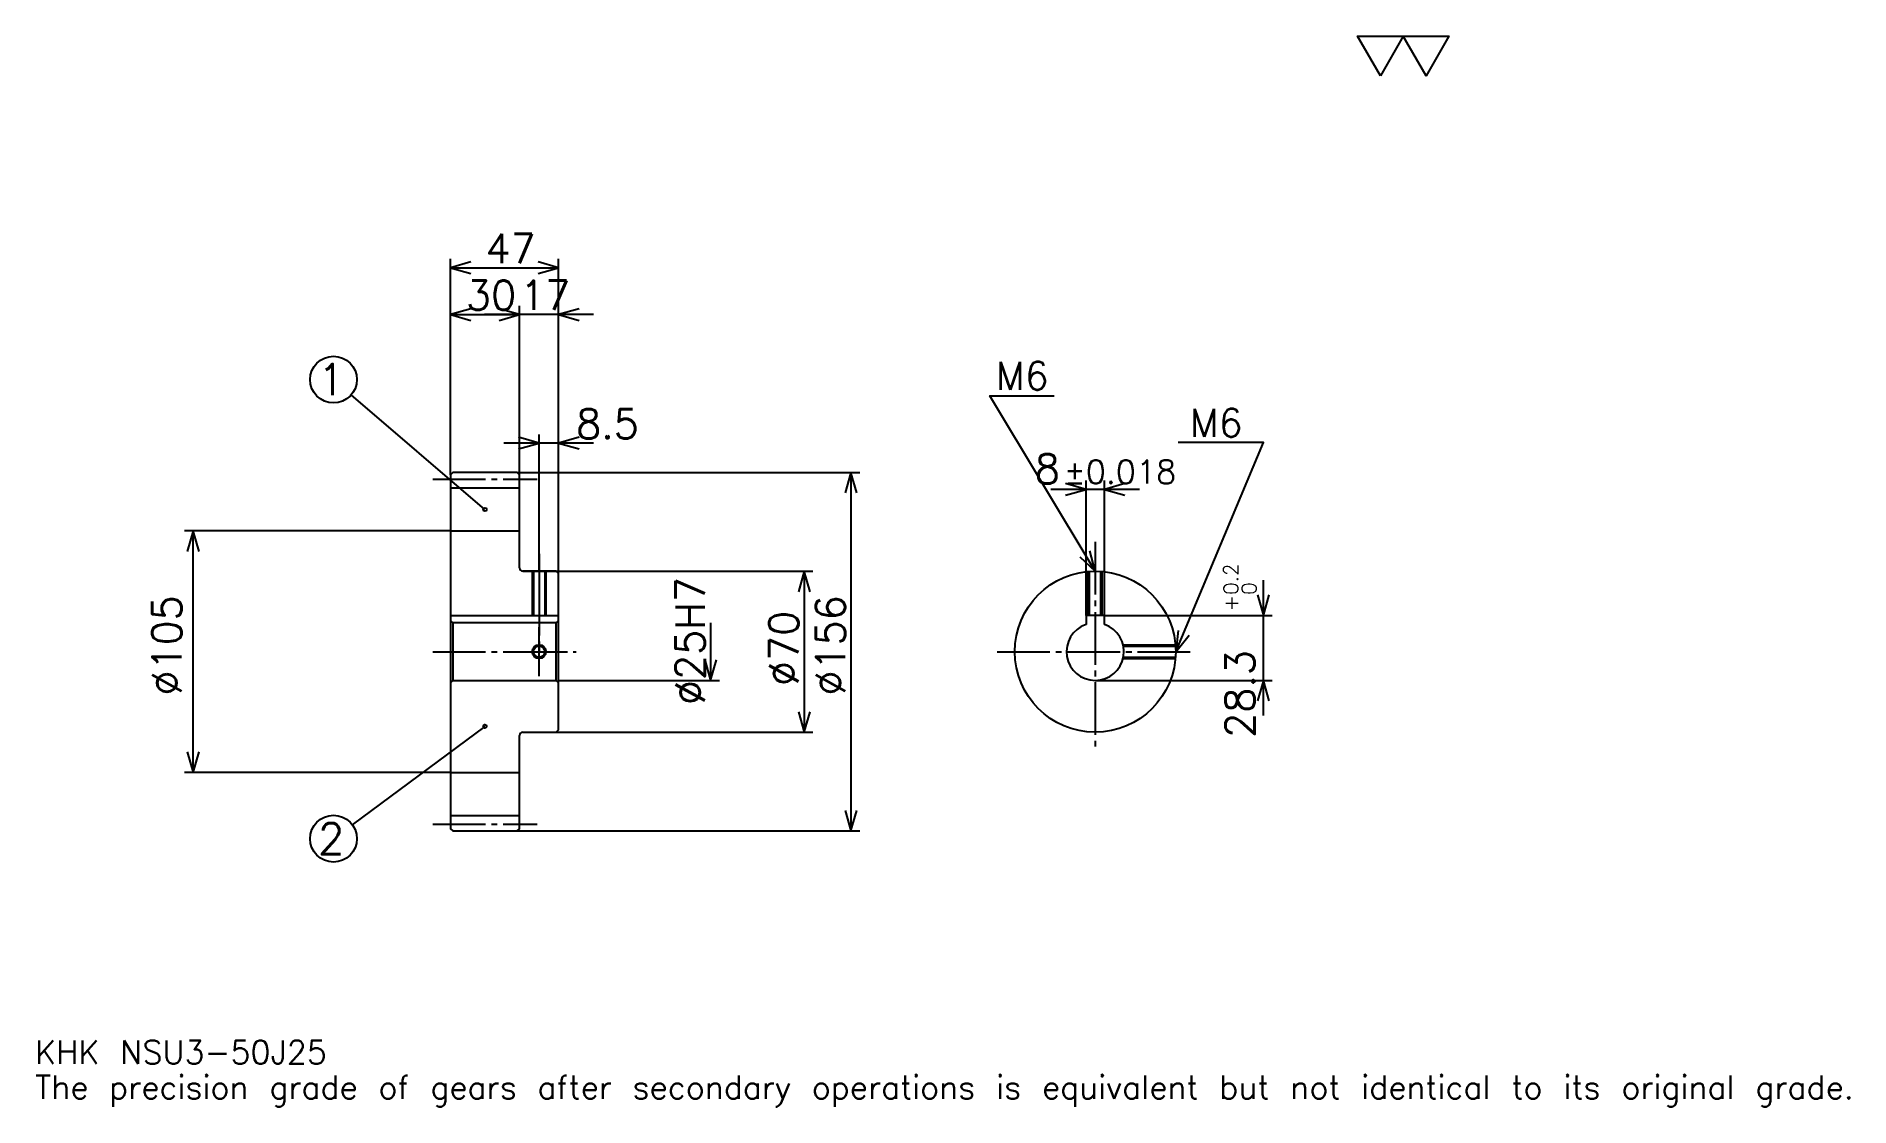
# Model space of a CAD drawing. Extents: x 26 to 815, y 9 to 475.
import ezdxf

# ---------------------------------------------------------------- set-up
doc = ezdxf.new("R2010")
doc.units = 0
doc.linetypes.add('DASHDOT', pattern=[30.521738, 22.891304, -2.543478, 2.543478, -2.543478])
doc.layers.get('0').update_dxf_attribs({"linetype": 'CONTINUOUS'})
doc.layers.add('DASHDOT', color=6, linetype='DASHDOT')
doc.styles.add('KANJI', font='TXT', dxfattribs={"bigfont": 'BIGFONT'})

msp = doc.modelspace()

# ---------------------------------------------------------------- linework, layer by layer
at = {"color": 5}
for p, q in [((206.021729, 285.293488), (206.021729, 378.130432)), ((206.021729, 374.315216), (253.021729, 374.315216)), ((253.021729, 285.293488), (253.021729, 378.130432)), ((236.021729, 285.293488), (236.021729, 357.782623)), ((206.021729, 353.967407), (236.021729, 353.967407)), ((268.282593, 353.967407), (220.760864, 353.967407)), ((221.021729, 269.168488), (162.874756, 319.039612)), ((244.521729, 285.293488), (244.521729, 301.826111)), ((268.282593, 298.010864), (229.260864, 298.010864)), ((206.021729, 284.293488), (206.021729, 285.293488)), ((235.021729, 285.293488), (253.021729, 285.293488)), ((236.021729, 284.293488), (236.021729, 285.293488)), ((244.521729, 242.293488), (244.521729, 285.293488)), ((244.521729, 242.293488), (244.521729, 285.293488)), ((253.021729, 285.293488), (384.010864, 285.293488)), ((253.021729, 241.293488), (253.021729, 285.293488)), ((380.195648, 285.293488), (380.195648, 129.293488)), ((505.673889, 277.902191), (467.152161, 277.902191)), ((482.413025, 223.093491), (482.413025, 281.717407)), ((490.413025, 223.093491), (490.413025, 281.717407)), ((206.021729, 259.793488), (90.293472, 259.793488)), ((94.108688, 154.793488), (94.108688, 259.793488)), ((237.521729, 242.293488), (253.021729, 242.293488)), ((253.021729, 242.293488), (363.663025, 242.293488)), ((359.847809, 242.293488), (359.847809, 172.293488)), ((559.565186, 179.532623), (559.565186, 238.354355)), ((490.413025, 223.093491), (563.380371, 223.093491)), ((319.152161, 219.793488), (319.152161, 194.793488)), ((253.021729, 194.793488), (322.967377, 194.793488)), ((486.413025, 194.793488), (563.380371, 194.793488)), ((221.021729, 174.793488), (163.322906, 131.985901)), ((237.521729, 172.293488), (253.021729, 172.293488)), ((253.021729, 172.293488), (363.663025, 172.293488)), ((206.021729, 154.793488), (90.293472, 154.793488)), ((235.021729, 129.293488), (253.021729, 129.293488)), ((253.021729, 129.293488), (384.010864, 129.293488))]:
    msp.add_line(p, q, dxfattribs=at)
at = {"color": 4}
for p, q in [((206.021729, 278.543488), (236.021729, 278.543488)), ((206.021729, 259.793488), (236.021729, 259.793488)), ((206.021729, 223.093491), (253.021729, 223.093491)), ((207.021729, 219.793488), (207.021729, 194.793488)), ((252.021729, 219.793488), (253.021729, 220.793488)), ((252.021729, 194.793488), (253.021729, 193.793488)), ((206.021729, 154.793488), (236.021729, 154.793488)), ((206.021729, 136.043488), (236.021729, 136.043488))]:
    msp.add_line(p, q, dxfattribs=at)
at = {"color": 7}
msp.add_lwpolyline([(610.434753, 457.82608), (600.515198, 475.019989), (640.19342, 475.019989), (630.273865, 457.82608), (620.354309, 475.019989), (610.434753, 457.82608)], dxfattribs=at)
at = {"color": 5}
for points in [[(214.923904, 376.858704), (206.021729, 374.315216), (214.923904, 371.771729)], [(244.119553, 371.771729), (253.021729, 374.315216), (244.119553, 376.858704)], [(214.923904, 356.510864), (206.021729, 353.967407), (214.923904, 351.42395)], [(227.119553, 351.42395), (236.021729, 353.967407), (227.119553, 356.510864)], [(227.119553, 351.42395), (236.021729, 353.967407), (227.119553, 356.510864)], [(261.923889, 356.510864), (253.021729, 353.967407), (261.923889, 351.42395)], [(486.413025, 242.293488), (440.630432, 318.597839), (468.608673, 318.597839)], [(235.619553, 295.467407), (244.521729, 298.010864), (235.619553, 300.554352)], [(261.923889, 300.554352), (253.021729, 298.010864), (261.923889, 295.467407)], [(521.413025, 207.293488), (559.565186, 298.25), (522.43042, 298.25)], [(382.739136, 276.391296), (380.195648, 285.293488), (377.652161, 276.391296)], [(473.510864, 275.358704), (482.413025, 277.902191), (473.510864, 280.445679)], [(499.315186, 280.445679), (490.413025, 277.902191), (499.315186, 275.358704)], [(96.652168, 250.891312), (94.108688, 259.793488), (91.565208, 250.891312)], [(479.651886, 248.618439), (486.413025, 242.293488), (484.013916, 251.235657)], [(362.391296, 233.391312), (359.847809, 242.293488), (357.304321, 233.391312)], [(557.021729, 231.995667), (559.565186, 223.093491), (562.108643, 231.995667)], [(522.510925, 216.486557), (521.413025, 207.293488), (527.201904, 214.51889)], [(316.608673, 203.695663), (319.152161, 194.793488), (321.695648, 203.695663)], [(562.108643, 185.891312), (559.565186, 194.793488), (557.021729, 185.891312)], [(357.304321, 181.195663), (359.847809, 172.293488), (362.391296, 181.195663)], [(91.565208, 163.695663), (94.108688, 154.793488), (96.652168, 163.695663)], [(377.652161, 138.195663), (380.195648, 129.293488), (382.739136, 138.195663)]]:
    msp.add_lwpolyline(points, dxfattribs=at)
at = {"color": 4}
for points in [[(236.021729, 243.793488), (236.021729, 284.293488), (235.021729, 285.293488), (207.021729, 285.293488), (206.021729, 284.293488), (206.021729, 193.793488)], [(237.521729, 172.293488), (252.021729, 172.293488), (253.021729, 173.293488), (253.021729, 241.293488), (252.021729, 242.293488), (237.521729, 242.293488)], [(241.521729, 242.293488), (241.521729, 223.093491)], [(242.061737, 242.293488), (242.061737, 223.093491)], [(246.98172, 242.293488), (246.98172, 223.093491)], [(247.521729, 242.293488), (247.521729, 223.093491)], [(483.413025, 223.093491), (483.413025, 242.164673)], [(483.953033, 223.093491), (483.953033, 242.206924)], [(488.873016, 223.093491), (488.873016, 242.206924)], [(489.413025, 223.093491), (489.413025, 242.164673)], [(490.413025, 219.1362), (490.413025, 223.093491), (482.413025, 223.093491), (482.413025, 219.1362)], [(206.021729, 193.793488), (207.021729, 194.793488), (252.021729, 194.793488), (252.021729, 219.793488), (207.021729, 219.793488), (206.021729, 220.793488)], [(498.547699, 210.293488), (521.28418, 210.293488)], [(498.668579, 209.753494), (521.326477, 209.753494)], [(498.547699, 204.293488), (521.28418, 204.293488)], [(498.668579, 204.833481), (521.326477, 204.833481)], [(206.021729, 193.793488), (206.021729, 130.293488), (207.021729, 129.293488), (235.021729, 129.293488), (236.021729, 130.293488), (236.021729, 170.793488)]]:
    msp.add_lwpolyline(points, dxfattribs=at)
at = {"color": 5}
for centre, radius in [((155.152161, 325.663055), 10.173913), ((221.021729, 269.168488), 0.763044), ((221.021729, 174.793488), 0.763044), ((155.152161, 125.92392), 10.173913)]:
    msp.add_circle(centre, radius, dxfattribs=at)
at = {"color": 4}
for centre, radius in [((486.413025, 207.293488), 35), ((244.521729, 207.293488), 2.46)]:
    msp.add_circle(centre, radius, dxfattribs=at)
at = {"color": 7}
msp.add_circle((244.521729, 207.293488), 3, dxfattribs=at)
at = {"color": 4}
for centre, radius, start, end in [((237.521729, 243.793488), 1.5, 180, 270), ((486.413025, 207.293488), 12.5, 108.662925185, 71.337074815), ((237.521729, 170.793488), 1.5, 90, 180)]:
    msp.add_arc(centre, radius, start, end, dxfattribs=at)
at = {"layer": 'DASHDOT', "color": 7}
for p, q in [((198.391296, 282.293488), (243.652161, 282.293488)), ((486.413025, 255.01088), (486.413025, 164.663055)), ((244.521729, 242.293488), (244.521729, 207.293488)), ((198.391296, 207.293488), (260.652161, 207.293488)), ((443.782593, 207.293488), (529.043457, 207.293488)), ((198.391296, 132.293488), (243.652161, 132.293488))]:
    msp.add_line(p, q, dxfattribs=at)
for points in [[(244.521729, 249.92392), (244.521729, 215.463058)], [(244.521729, 196.663055), (244.521729, 217.92392)], [(233.891296, 207.293488), (255.152161, 207.293488)]]:
    msp.add_lwpolyline(points, dxfattribs=at)

# ---------------------------------------------------------------- texts
at = {"color": 7, "style": 'KANJI'}
for s, height, p in [('47', 12.717391, (221.255432, 376.350006)), ('30', 12.717391, (212.755417, 356.002197)), ('17', 12.717391, (236.255432, 356.002197)), ('1', 13.565217, (148.369553, 318.880432)), ('M6', 12.208696, (443.173889, 321.141296)), ('8.5', 12.717391, (260.652161, 300.045654)), ('M6', 12.208696, (527.517395, 300.793488)), ('8', 12.717391, (460.161804, 280.445679)), ('%%p0.018', 10.173913, (472.750458, 280.445679)), ('2', 13.565217, (148.369553, 119.141312)), ('KHK NSU3-50J25', 10.173913, (25.434782, 27.97826)), ('The precision grade of gears after secondary operations is equivalent but not identical to its original grade.', 10.173913, (25.434782, 12.717391))]:
    msp.add_text(s, height=height, dxfattribs=at).set_placement(p)
for s, height, p in [('0.2', 6.358696, (548.628235, 232.019287)), ('%%c25H7', 12.717391, (316.608673, 184.084244)), ('0', 6.358696, (556.513, 232.019287)), ('%%c105', 12.717391, (89.021729, 188.217407)), ('%%c156', 12.717391, (377.652161, 188.217407)), ('+', 6.358696, (548.628235, 224.897552)), ('%%c70', 12.717391, (357.304321, 192.350555)), ('28.3', 12.717391, (555.75, 169.851654))]:
    msp.add_text(s, height=height, rotation=90, dxfattribs=at).set_placement(p)

doc.saveas('drawing.dxf')
